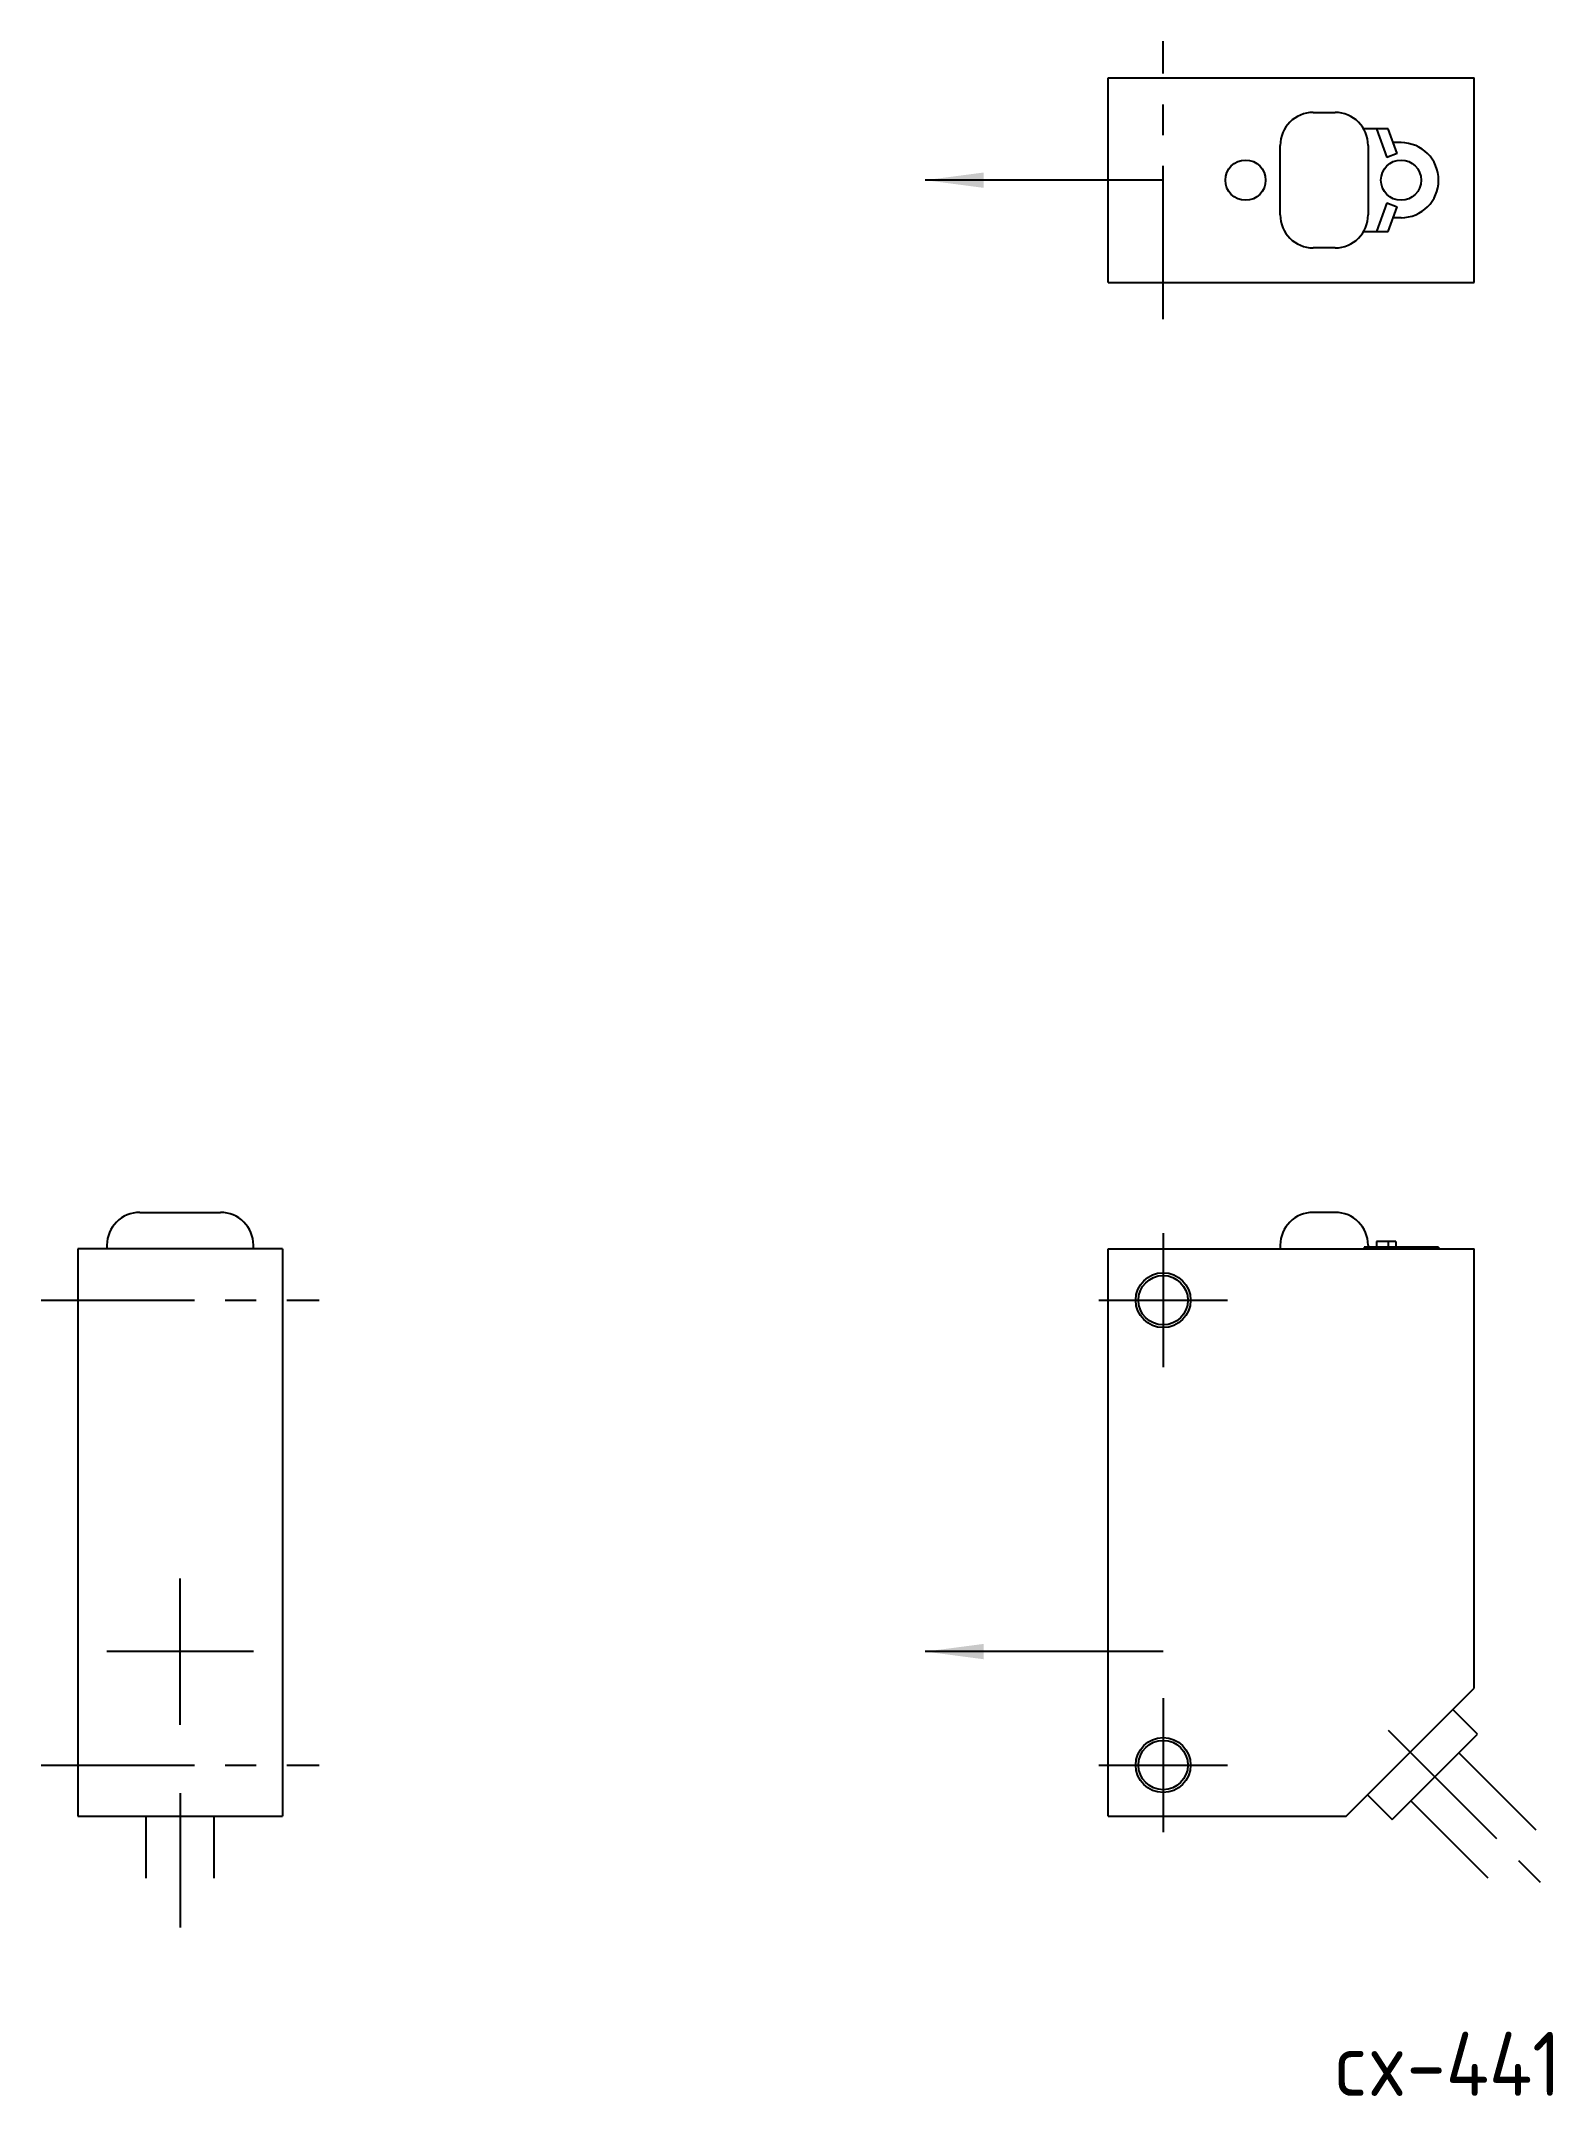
# Model space of a CAD drawing. Extents: x 29 to 111, y 494 to 606.
import ezdxf

# ---------------------------------------------------------------- set-up
doc = ezdxf.new("R2010")
doc.units = 0
doc.linetypes.add('CENTER', pattern=[13.421505, 8.388441, -1.677688, 1.677688, -1.677688])
doc.layers.get('0').update_dxf_attribs({"linetype": 'CONTINUOUS'})
doc.styles.get("Standard").update_dxf_attribs({"font": 'isocp.shx', "bigfont": 'extfont.shx'})

msp = doc.modelspace()

# ---------------------------------------------------------------- linework, layer by layer
at = {"color": 4, "linetype": 'CENTER'}
for p, q in [((90.02, 591.11), (90.02, 606.31)), ((90.02, 541.17), (90.02, 533.85)), ((28.71, 537.51), (43.91, 537.51)), ((86.51, 537.51), (93.53, 537.51)), ((36.31, 514.31), (36.31, 522.31)), ((40.31, 518.31), (32.31, 518.31)), ((90.02, 515.77), (90.02, 508.45)), ((102.31, 514.02), (111.28, 505.05)), ((28.71, 512.11), (43.91, 512.11)), ((86.51, 512.11), (93.53, 512.11)), ((36.31, 510.58), (36.31, 503.24))]:
    msp.add_line(p, q, dxfattribs=at)
at = {"color": 7, "linetype": 'CONTINUOUS'}
for p, q in [((87.02, 604.31), (107.02, 604.31)), ((87.02, 593.11), (87.02, 604.31)), ((107.02, 593.11), (107.02, 604.31)), ((98.22, 602.41), (99.42, 602.41)), ((102.32, 601.51), (100.98, 601.51)), ((101.68, 601.51), (102.25, 599.95)), ((102.81, 600.16), (102.32, 601.51)), ((103.02, 600.76), (102.59, 600.76)), ((96.42, 596.81), (96.42, 600.61)), ((101.22, 600.61), (101.22, 596.81)), ((102.81, 600.16), (102.25, 599.95)), ((102.25, 597.47), (101.68, 595.91)), ((102.25, 597.47), (102.81, 597.26)), ((102.32, 595.91), (102.81, 597.26)), ((103.02, 596.66), (102.59, 596.66)), ((100.98, 595.91), (102.32, 595.91)), ((99.42, 595.01), (98.22, 595.01)), ((87.02, 593.11), (107.02, 593.11)), ((34.11, 542.31), (38.51, 542.31)), ((99.42, 542.31), (98.22, 542.31)), ((30.71, 540.31), (30.71, 509.31)), ((41.91, 540.31), (30.71, 540.31)), ((32.31, 540.51), (32.31, 540.31)), ((32.31, 540.51), (32.31, 540.51)), ((40.31, 540.31), (40.31, 540.51)), ((41.91, 540.31), (41.91, 509.31)), ((87.02, 509.31), (87.02, 540.31)), ((87.02, 540.31), (107.02, 540.31)), ((96.42, 540.51), (96.42, 540.31)), ((105.07, 540.41), (101.01, 540.41)), ((101.01, 540.41), (101.01, 540.31)), ((101.22, 540.51), (101.22, 540.41)), ((102.73, 540.71), (101.68, 540.71)), ((101.68, 540.71), (101.68, 540.41)), ((102.32, 540.71), (102.32, 540.41)), ((102.73, 540.71), (102.73, 540.41)), ((105.07, 540.41), (105.07, 540.31)), ((107.02, 516.31), (107.02, 540.31)), ((100.02, 509.31), (107.02, 516.31)), ((107.2, 513.8), (105.85, 515.14)), ((102.53, 509.13), (107.2, 513.8)), ((110.4, 508.55), (106.17, 512.78)), ((101.19, 510.48), (102.53, 509.13)), ((107.78, 505.93), (103.55, 510.16)), ((30.71, 509.31), (41.91, 509.31)), ((34.46, 505.93), (34.46, 509.31)), ((38.16, 505.93), (38.16, 509.31)), ((87.02, 509.31), (100.02, 509.31))]:
    msp.add_line(p, q, dxfattribs=at)
at = {"color": 4, "linetype": 'CONTINUOUS'}
for p, q in [((90.02, 598.71), (77.02, 598.71)), ((90.02, 518.31), (77.02, 518.31))]:
    msp.add_line(p, q, dxfattribs=at)
at = {"color": 7, "linetype": 'CONTINUOUS'}
for centre, radius in [((94.52, 598.71), 1.1), ((103.02, 598.71), 1.1), ((90.02, 537.51), 1.35), ((90.02, 512.11), 1.35)]:
    msp.add_circle(centre, radius, dxfattribs=at)
at = {"color": 2, "linetype": 'CONTINUOUS'}
for centre in [(90.02, 537.51), (90.02, 512.11)]:
    msp.add_circle(centre, 1.5, dxfattribs=at)
at = {"color": 7, "linetype": 'CONTINUOUS'}
for centre, radius, start, end in [((98.22, 600.61), 1.8, 90, 180), ((99.42, 600.61), 1.8, 0, 90), ((103.02, 598.71), 2.05, 270, 90), ((98.22, 596.81), 1.8, 180, 270), ((99.42, 596.81), 1.8, 270, 0), ((34.11, 540.51), 1.8, 90, 180), ((38.51, 540.51), 1.8, 0, 90), ((98.22, 540.51), 1.8, 90, 180), ((99.42, 540.51), 1.8, 0, 90)]:
    msp.add_arc(centre, radius, start, end, dxfattribs=at)
at = {"color": 4, "linetype": 'CONTINUOUS'}
for points in [[(80.22, 599.13), (80.22, 598.29), (77.02, 598.71)], [(80.22, 518.73), (80.22, 517.89), (77.02, 518.31)]]:
    msp.add_solid(points, dxfattribs=at)

# ---------------------------------------------------------------- texts
at = {"color": 2}
msp.add_text('cx-441', height=3.5, dxfattribs=at).set_placement((99.32, 494.03))

doc.saveas('drawing.dxf')
